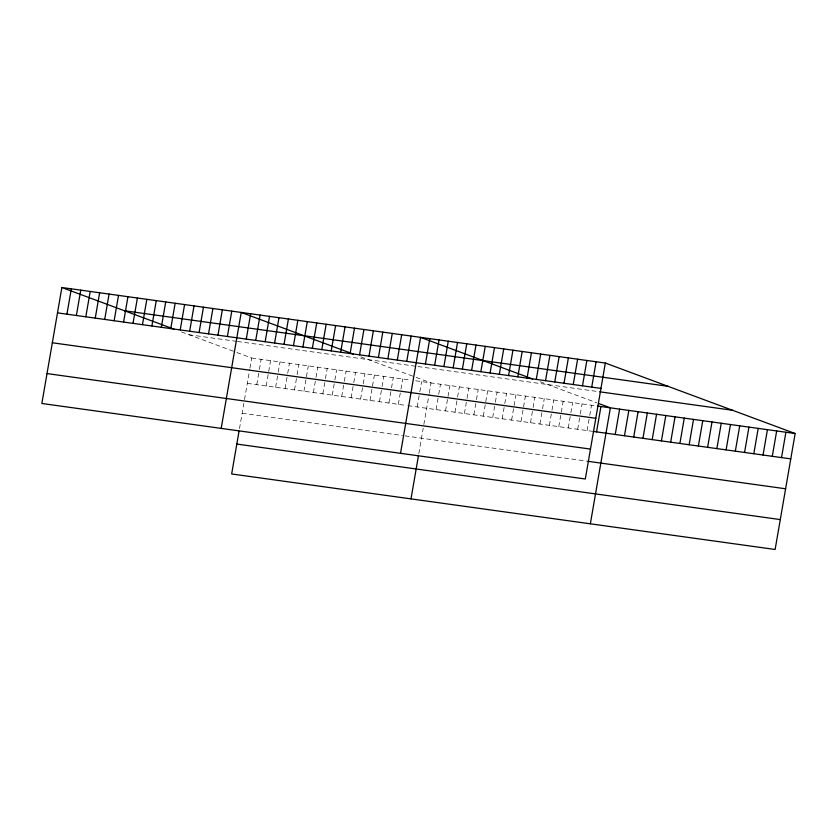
<?xml version="1.0" encoding="UTF-8"?>
<svg xmlns="http://www.w3.org/2000/svg" width="837" height="837" viewBox="0 0 837 837"><rect width="100%" height="100%" fill="white"/><g stroke="black" fill="none" stroke-linecap="round" stroke-linejoin="round"><path stroke-width="0.63" stroke-dasharray="4.18 3.14" d="M239.487 428.659L243.87 403.288M244.509 399.552L249.719 369.41M249.939 368.144L251.686 358.006L236.034 352.189M256.75 384.664L259.156 370.728M259.376 369.452L261.123 359.314M266.187 385.972L270.571 360.632M275.624 387.29L278.041 373.344M278.25 372.078L280.008 361.94M285.072 388.598L287.478 374.662M287.698 373.396L289.445 363.248M294.509 389.916L296.915 375.97M297.135 374.704L298.882 364.566M303.946 391.224L308.319 365.874M313.383 392.532L315.79 378.596M316.009 377.33L317.767 367.181M322.82 393.85L325.227 379.904M325.447 378.638L327.204 368.5M332.258 395.158L334.674 381.212M334.894 379.946L336.641 369.808M341.705 396.466L344.112 382.53M344.331 381.264L346.079 371.126M351.142 397.784L353.549 383.838M353.769 382.572L355.516 372.434M360.58 399.092L362.986 385.156M363.206 383.88L364.953 373.741M370.017 400.4L374.401 375.06M379.454 401.718L381.86 387.772M382.08 386.506L383.838 376.368M388.902 403.026L391.308 389.09M391.528 387.824L393.275 377.675M398.339 404.344L400.745 390.398M400.965 389.132L402.712 378.994M417.213 406.96L419.619 393.024M419.839 391.758L421.597 381.62M418.824 453.581L423.208 428.209M423.857 424.474L429.057 394.332M429.276 393.066L431.034 382.927L415.372 377.11M436.087 409.586L438.504 395.639M438.714 394.373L440.471 384.235M445.535 410.894L449.908 385.554M454.972 412.212L457.379 398.266M457.598 397L459.346 386.861M464.409 413.52L466.816 399.584M467.036 398.307L468.783 388.169M473.847 414.828L476.253 400.892M476.473 399.626L478.23 389.487M483.284 416.146L487.668 390.795M492.721 417.454L495.138 403.518M495.358 402.252L497.105 392.103M502.169 418.772L504.575 404.826M504.795 403.56L506.542 393.421M511.606 420.08L515.979 394.729M521.043 421.388L525.427 396.047M530.48 422.706L532.887 408.759M533.106 407.493L534.864 397.355M539.917 424.014L542.334 410.078M542.543 408.801L544.301 398.663M549.365 425.322L551.771 411.385M551.991 410.12L553.738 399.981M558.802 426.64L563.175 401.289M568.239 427.948L570.646 414.012M570.865 412.735L572.613 402.597M577.676 429.255L580.083 415.319M580.303 414.053L582.06 403.915M587.114 430.574L589.52 416.627M589.74 415.361L591.497 405.223M189.047 334.748L236.243 341.308M237.426 341.465L415.591 366.219M417.945 366.554L598.549 391.643M251.686 358.006L410.977 380.134M415.696 380.793L596.216 405.882M247.313 383.356L406.594 405.485M407.776 405.652L591.832 431.233M242.144 413.258L402.607 435.554M404.972 435.878L586.674 461.124M540.147 381.766L596.676 402.754M360.799 356.844L414.388 376.744M181.462 331.923L235.051 351.822"/><path stroke-width="1.26" d="M61.875 287.52L41.85 403.476L585.314 478.994L605.339 363.038L61.875 287.52L173.866 329.108M66.939 314.178L71.323 288.828M76.376 315.486L80.76 290.146M85.813 316.804L90.197 291.454M95.261 318.112L99.634 292.762M104.698 319.431L109.072 294.08M114.135 320.738L118.509 295.388M123.573 322.046L127.956 296.706M133.01 323.364L137.394 298.014M142.457 324.672L146.831 299.322M151.895 325.98L156.268 300.64M161.332 327.298L165.705 301.948M170.769 328.606L175.153 303.256M180.206 329.924L184.59 304.574M189.643 331.232L194.027 305.882M199.091 332.54L203.464 307.189M208.528 333.858L212.901 308.508M217.965 335.166L222.339 309.816M227.402 336.474L231.786 311.134M221.188 428.398L241.223 312.442L353.214 354.03M246.287 339.1L250.661 313.749M239.037 431.222L231.661 473.962L775.125 549.48L795.15 433.524L605.339 363.038M255.724 340.408L260.098 315.068M265.162 341.726L269.535 316.376M274.599 343.034L278.983 317.683M284.036 344.352L288.42 319.002M293.473 345.66L297.857 320.309M302.921 346.968L307.294 321.617M312.358 348.286L316.731 322.936M321.795 349.594L326.168 324.243M331.232 350.902L335.616 325.562M340.669 352.22L345.053 326.869M350.107 353.528L354.49 328.177M359.554 354.836L363.928 329.496M368.991 356.154L373.365 330.803M378.429 357.462L382.812 332.111M387.866 358.78L392.25 333.429M397.303 360.088L401.687 334.737M406.751 361.396L411.124 336.045M400.536 453.319L420.561 337.363L532.552 378.952M425.426 363.99L429.799 338.65M410.998 498.883L418.385 456.144M434.665 365.277L439.038 339.927M443.903 366.564L448.276 341.214M453.141 367.841L457.515 342.5M462.38 369.127L466.753 343.777M471.618 370.414L475.991 345.064M480.856 371.701L485.24 346.351M490.095 372.978L494.479 347.627M499.333 374.265L503.717 348.914M508.572 375.551L512.955 350.201M517.81 376.828L522.194 351.488M527.048 378.115L531.432 352.764M536.287 379.402L540.671 354.051M545.525 380.678L549.909 355.338M554.764 381.965L559.147 356.614M564.002 383.252L568.386 357.901M573.24 384.539L577.624 359.188M582.489 385.815L586.863 360.475M591.728 387.102L596.101 361.751M596.551 431.882L600.935 406.531M590.347 523.805L610.372 407.849L598.633 403.486M615.237 434.476L619.61 409.126M624.475 435.763L628.849 410.412M633.714 437.05L638.087 411.699M642.952 438.326L647.325 412.986M652.19 439.613L656.564 414.263M661.429 440.9L665.802 415.55M670.667 442.187L675.04 416.836M679.906 443.464L684.279 418.113M689.144 444.75L693.528 419.4M698.382 446.037L702.766 420.687M707.621 447.314L712.005 421.974M716.859 448.601L721.243 423.25M726.097 449.887L730.481 424.537M735.336 451.164L739.72 425.824M744.574 452.451L748.958 427.1M753.813 453.738L758.196 428.387M763.051 455.025L767.435 429.674M772.289 456.301L776.673 430.95M781.528 457.588L785.912 432.237M124.514 310.778L667.978 386.296M57.502 312.871L600.966 388.389M599.7 391.81L732.511 410.266M597.398 406.039L795.15 433.524M52.333 342.772L595.798 418.291M593.014 431.39L790.777 458.875M47.018 373.574L590.472 449.092M587.856 461.292L785.608 488.777M236.829 444.06L780.283 519.578"/></g></svg>
